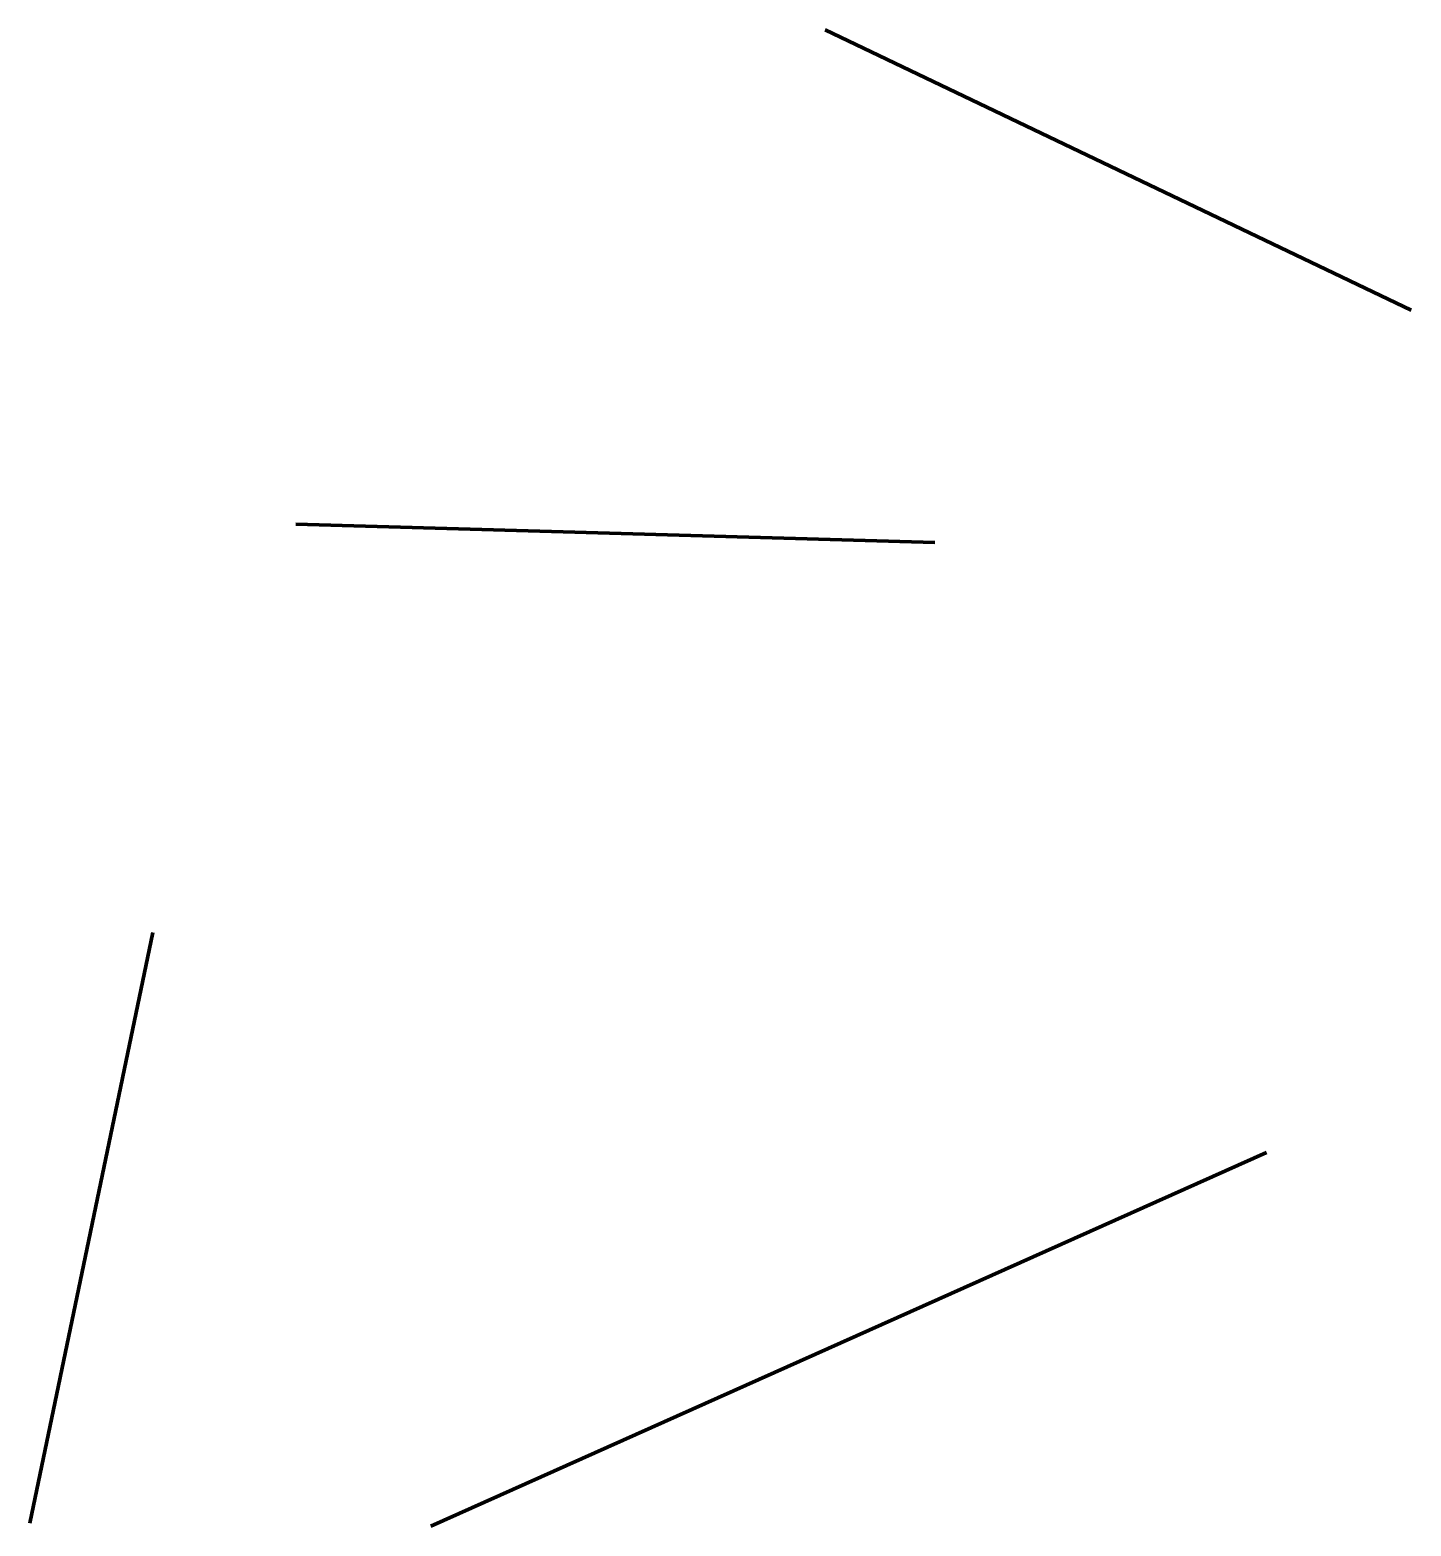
# Model space of a CAD drawing. Extents: x -64 to 111, y -100 to 90.
import ezdxf

# ---------------------------------------------------------------- set-up
doc = ezdxf.new("R2010")
doc.units = 0
doc.layers.get('0').update_dxf_attribs({"linetype": 'CONTINUOUS'})

msp = doc.modelspace()

# ---------------------------------------------------------------- linework, layer by layer
at = {"lineweight": 90, "true_color": 0x000000}
for p, q in [((36.62, 89.79), (110.76, 54.34)), ((-30.39, 27.23), (50.5, 24.91)), ((-48.46, -24.42), (-64.03, -99.18)), ((-13.29, -99.53), (92.45, -52.28))]:
    msp.add_line(p, q, dxfattribs=at)

doc.saveas('drawing.dxf')
